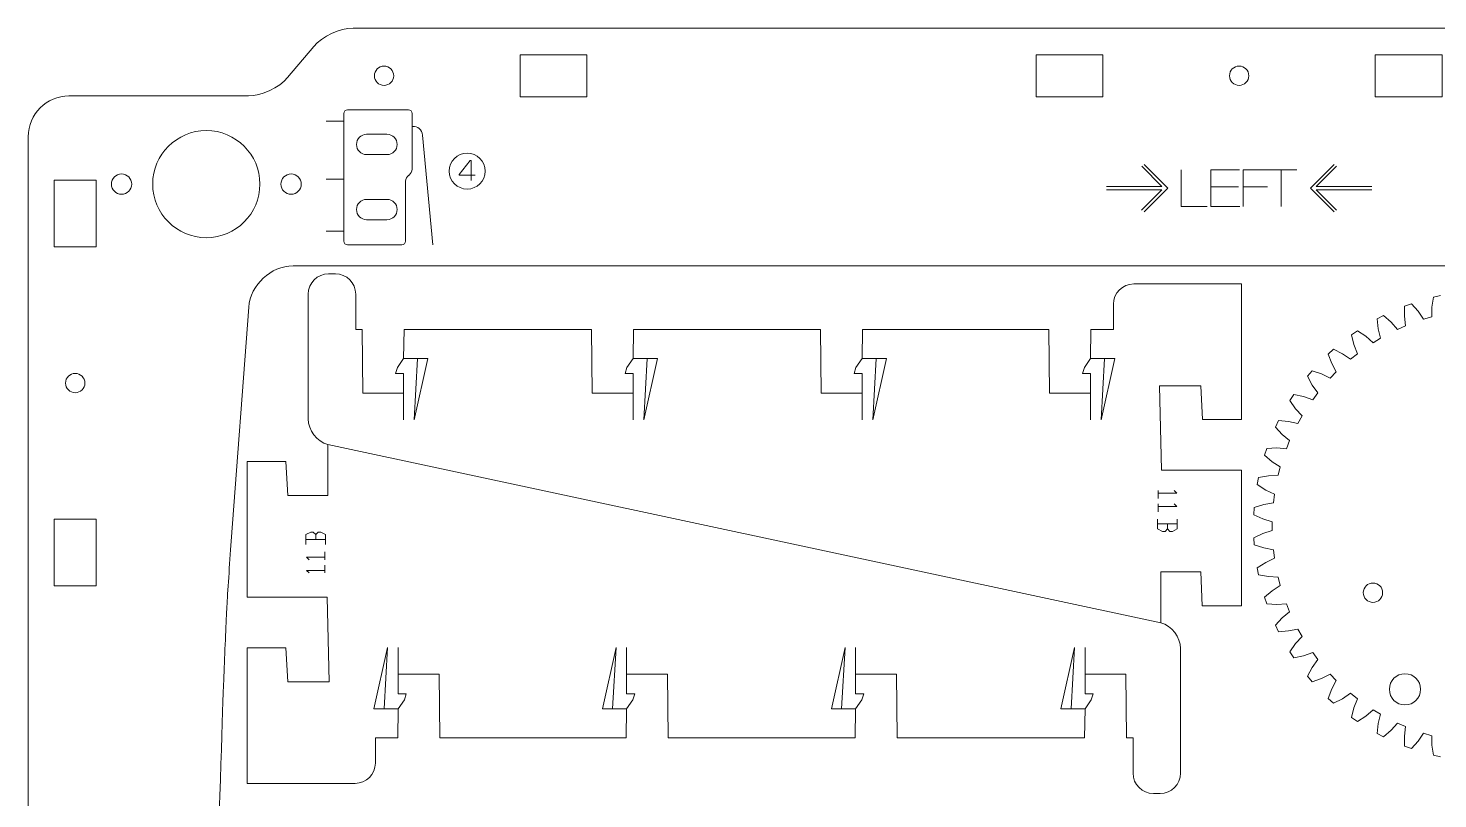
# Model space of a CAD drawing. Header units: inches. Extents: x 1 to 720, y -394 to -4.
# Drawn here: x 1.2 to 209, y -117.7 to -4 of the extents above; entities that cross this region are included whole.
import ezdxf

# ---------------------------------------------------------------- set-up
doc = ezdxf.new("R2010")
doc.units = ezdxf.units.IN
doc.header["$MEASUREMENT"] = 0
doc.layers.add('Layer 1', color=7, linetype='Continuous')

# ---------------------------------------------------------------- blocks, each defined once
blk = doc.blocks.new('block 183')
at = {"layer": 'Layer 1', "lineweight": 0}
blk.add_lwpolyline([(73.7, -7.92), (83.55, -7.92), (83.55, -14.12), (73.7, -14.12), (73.7, -7.92)], dxfattribs=at)
blk = doc.blocks.new('block 184')
at = {"layer": 'Layer 1', "lineweight": 0}
blk.add_open_spline([(53.63, -9.6), (54.42, -9.6), (55.06, -10.24), (55.06, -11.03), (55.06, -11.81), (54.42, -12.45), (53.63, -12.45), (52.84, -12.45), (52.21, -11.81), (52.21, -11.03), (52.21, -10.24), (52.84, -9.6), (53.63, -9.6)], degree=3, knots=[0, 0, 0, 0, 1, 1, 1, 2, 2, 2, 3, 3, 3, 4, 4, 4, 4], dxfattribs=at)
blk = doc.blocks.new('block 182')
at = {"layer": 'Layer 1'}
for name in ['block 183', 'block 184']:
    blk.add_blockref(name, (0, 0), dxfattribs=at)
blk = doc.blocks.new('block 190')
at = {"layer": 'Layer 1', "lineweight": 0}
blk.add_lwpolyline([(159.63, -14.12), (149.78, -14.12), (149.78, -7.92), (159.63, -7.92), (159.63, -14.12)], dxfattribs=at)
blk = doc.blocks.new('block 191')
at = {"layer": 'Layer 1', "lineweight": 0}
blk.add_lwpolyline([(209.63, -14.12), (199.78, -14.12), (199.78, -7.92), (209.63, -7.92), (209.63, -14.12)], dxfattribs=at)
blk = doc.blocks.new('block 189')
at = {"layer": 'Layer 1'}
for name in ['block 190', 'block 191']:
    blk.add_blockref(name, (0, 0), dxfattribs=at)
blk = doc.blocks.new('block 192')
at = {"layer": 'Layer 1', "lineweight": 0}
blk.add_open_spline([(179.7, -12.45), (178.92, -12.45), (178.28, -11.81), (178.28, -11.02), (178.28, -10.23), (178.92, -9.6), (179.7, -9.6), (180.49, -9.6), (181.13, -10.23), (181.13, -11.02), (181.13, -11.81), (180.49, -12.45), (179.7, -12.45)], degree=3, knots=[0, 0, 0, 0, 1, 1, 1, 2, 2, 2, 3, 3, 3, 4, 4, 4, 4], dxfattribs=at)
blk = doc.blocks.new('block 188')
at = {"layer": 'Layer 1'}
for name in ['block 189', 'block 192']:
    blk.add_blockref(name, (0, 0), dxfattribs=at)
blk = doc.blocks.new('block 213')
at = {"layer": 'Layer 1', "lineweight": 0}
blk.add_lwpolyline([(5, -36.28), (5, -26.43), (11.2, -26.43), (11.2, -36.28), (5, -36.28)], dxfattribs=at)
blk = doc.blocks.new('block 214')
at = {"layer": 'Layer 1', "lineweight": 0}
blk.add_lwpolyline([(5, -86.28), (5, -76.43), (11.2, -76.43), (11.2, -86.28), (5, -86.28)], dxfattribs=at)
blk = doc.blocks.new('block 212')
at = {"layer": 'Layer 1'}
for name in ['block 213', 'block 214']:
    blk.add_blockref(name, (0, 0), dxfattribs=at)
blk = doc.blocks.new('block 215')
at = {"layer": 'Layer 1', "lineweight": 0}
blk.add_open_spline([(6.68, -56.36), (6.68, -55.57), (7.32, -54.93), (8.1, -54.93), (8.89, -54.93), (9.53, -55.57), (9.53, -56.36), (9.53, -57.15), (8.89, -57.78), (8.1, -57.78), (7.32, -57.78), (6.68, -57.15), (6.68, -56.36)], degree=3, knots=[0, 0, 0, 0, 1, 1, 1, 2, 2, 2, 3, 3, 3, 4, 4, 4, 4], dxfattribs=at)
blk = doc.blocks.new('block 211')
at = {"layer": 'Layer 1'}
for name in ['block 212', 'block 215']:
    blk.add_blockref(name, (0, 0), dxfattribs=at)
blk = doc.blocks.new('block 237')
at = {"layer": 'Layer 1', "lineweight": 0}
for points in [[(175.01, -30.33), (171.18, -30.33), (171.18, -24.89)], [(179.82, -30.33), (175.53, -30.33), (175.53, -24.89), (179.77, -24.89)], [(180.29, -30.33), (180.29, -24.89), (184.11, -24.89)], [(183.52, -24.89), (188.22, -24.89)], [(185.88, -30.33), (185.88, -24.89)], [(175.53, -27.42), (179.59, -27.42)], [(180.29, -27.42), (183.89, -27.42)]]:
    blk.add_lwpolyline(points, dxfattribs=at)
blk = doc.blocks.new('block 238')
at = {"layer": 'Layer 1', "lineweight": 0}
for points in [[(165.34, -24.37), (168.32, -27.36), (160.15, -27.36)], [(160.15, -27.86), (168.33, -27.86), (165.33, -30.86)]]:
    blk.add_lwpolyline(points, dxfattribs=at)
blk = doc.blocks.new('block 240')
at = {"layer": 'Layer 1', "lineweight": 0}
for points in [[(199.25, -27.36), (191.08, -27.36), (194.08, -24.36)], [(194.07, -30.85), (191.08, -27.86), (199.25, -27.86)]]:
    blk.add_lwpolyline(points, dxfattribs=at)
blk = doc.blocks.new('block 239')
at = {"layer": 'Layer 1', "lineweight": 0}
blk.add_lwpolyline([(193.69, -31.09), (190.22, -27.61), (193.69, -24.13)], dxfattribs=at)
at = {"layer": 'Layer 1'}
blk.add_blockref('block 240', (0, 0), dxfattribs=at)
blk = doc.blocks.new('block 236')
at = {"layer": 'Layer 1', "lineweight": 0}
blk.add_lwpolyline([(165.71, -24.13), (169.18, -27.61), (165.71, -31.09)], dxfattribs=at)
at = {"layer": 'Layer 1'}
for name in ['block 238', 'block 237', 'block 239']:
    blk.add_blockref(name, (0, 0), dxfattribs=at)
blk = doc.blocks.new('block 244')
at = {"layer": 'Layer 1', "lineweight": 0}
blk.add_open_spline([(57.83, -18.49), (58.61, -18.41), (59.24, -18.99), (59.32, -19.78), (59.32, -19.78), (60.85, -35.97), (60.85, -35.97)], degree=3, knots=[0, 0, 0, 0, 1, 1, 1, 2, 2, 2, 2], dxfattribs=at)
blk = doc.blocks.new('block 243')
at = {"layer": 'Layer 1', "lineweight": 0}
for points in [[(47.71, -17.74), (45.1, -17.74)], [(47.71, -26.3), (45.1, -26.3)], [(47.71, -33.96), (45.1, -33.96)]]:
    blk.add_lwpolyline(points, dxfattribs=at)
blk.add_open_spline([(56.24, -35.97), (56.55, -35.97), (56.81, -35.72), (56.81, -35.4), (56.81, -35.4), (56.81, -26.59), (56.81, -26.59), (56.81, -26.27), (57.02, -25.88), (57.27, -25.7), (57.27, -25.7), (57.32, -25.67), (57.32, -25.67), (57.58, -25.49), (57.79, -25.09), (57.79, -24.78), (57.79, -24.78), (57.79, -16.61), (57.79, -16.61), (57.79, -16.3), (57.53, -16.04), (57.22, -16.04), (57.22, -16.04), (48.27, -16.04), (48.27, -16.04), (47.96, -16.04), (47.71, -16.3), (47.71, -16.61), (47.71, -16.61), (47.71, -35.4), (47.71, -35.4), (47.71, -35.72), (47.96, -35.97), (48.27, -35.97), (48.27, -35.97), (56.24, -35.97), (56.24, -35.97)], degree=3, knots=[0, 0, 0, 0, 1, 1, 1, 2, 2, 2, 3, 3, 3, 4, 4, 4, 5, 5, 5, 6, 6, 6, 7, 7, 7, 8, 8, 8, 9, 9, 9, 10, 10, 10, 11, 11, 11, 12, 12, 12, 12], dxfattribs=at)
at = {"layer": 'Layer 1'}
blk.add_blockref('block 244', (0, 0), dxfattribs=at)
blk = doc.blocks.new('block 249')
at = {"layer": 'Layer 1', "lineweight": 0}
for points in [[(66.46, -25.69), (64.71, -25.69), (64.71, -25.57), (66.35, -23.5), (66.46, -23.5), (66.46, -25.69)], [(67.07, -25.69), (66.46, -25.69), (66.46, -26.48)]]:
    blk.add_lwpolyline(points, dxfattribs=at)
blk = doc.blocks.new('block 258')
at = {"layer": 'Layer 1', "lineweight": 0}
for points in [[(170.11, -72.21), (170.5, -72.6), (167.78, -72.6)], [(167.78, -72.21), (167.78, -73.38)]]:
    blk.add_lwpolyline(points, dxfattribs=at)
blk = doc.blocks.new('block 259')
at = {"layer": 'Layer 1', "lineweight": 0}
for points in [[(170.11, -74.16), (170.5, -74.55), (167.78, -74.55)], [(167.78, -74.16), (167.78, -75.33)]]:
    blk.add_lwpolyline(points, dxfattribs=at)
blk = doc.blocks.new('block 257')
at = {"layer": 'Layer 1'}
for name in ['block 258', 'block 259']:
    blk.add_blockref(name, (0, 0), dxfattribs=at)
blk = doc.blocks.new('block 261')
at = {"layer": 'Layer 1', "lineweight": 0}
for points in [[(167.69, -76.41), (167.69, -77.86), (168.41, -78.23), (168.78, -78.23), (169.14, -77.86), (169.14, -77.14)], [(169.14, -77.86), (169.5, -78.23), (169.86, -78.23), (170.59, -77.86), (170.59, -76.41)], [(170.59, -77.14), (167.69, -77.14)]]:
    blk.add_lwpolyline(points, dxfattribs=at)
blk = doc.blocks.new('block 260')
at = {"layer": 'Layer 1'}
blk.add_blockref('block 261', (0, 0), dxfattribs=at)
blk = doc.blocks.new('block 256')
at = {"layer": 'Layer 1'}
for name in ['block 257', 'block 260']:
    blk.add_blockref(name, (0, 0), dxfattribs=at)
blk = doc.blocks.new('block 264')
at = {"layer": 'Layer 1', "lineweight": 0}
for points in [[(42.6, -84.36), (42.22, -83.98), (44.93, -83.98)], [(44.93, -84.36), (44.93, -83.2)]]:
    blk.add_lwpolyline(points, dxfattribs=at)
blk = doc.blocks.new('block 265')
at = {"layer": 'Layer 1', "lineweight": 0}
for points in [[(42.6, -82.41), (42.22, -82.03), (44.93, -82.03)], [(44.93, -82.41), (44.93, -81.25)]]:
    blk.add_lwpolyline(points, dxfattribs=at)
blk = doc.blocks.new('block 263')
at = {"layer": 'Layer 1'}
for name in ['block 265', 'block 264']:
    blk.add_blockref(name, (0, 0), dxfattribs=at)
blk = doc.blocks.new('block 267')
at = {"layer": 'Layer 1', "lineweight": 0}
for points in [[(43.57, -78.71), (43.21, -78.35), (42.85, -78.35), (42.12, -78.71), (42.12, -80.16)], [(45.02, -80.16), (45.02, -78.71), (44.3, -78.35), (43.94, -78.35), (43.57, -78.71), (43.57, -79.44)], [(42.12, -79.44), (45.02, -79.44)]]:
    blk.add_lwpolyline(points, dxfattribs=at)
blk = doc.blocks.new('block 266')
at = {"layer": 'Layer 1'}
blk.add_blockref('block 267', (0, 0), dxfattribs=at)
blk = doc.blocks.new('block 262')
at = {"layer": 'Layer 1'}
for name in ['block 266', 'block 263']:
    blk.add_blockref(name, (0, 0), dxfattribs=at)
blk = doc.blocks.new('block 312')
at = {"layer": 'Layer 1', "lineweight": 0}
blk.add_open_spline([(200.86, -87.28), (200.86, -88.07), (200.22, -88.7), (199.43, -88.7), (198.65, -88.7), (198.01, -88.06), (198.01, -87.27), (198.02, -86.48), (198.66, -85.85), (199.44, -85.85), (200.23, -85.85), (200.87, -86.49), (200.86, -87.28)], degree=3, knots=[0, 0, 0, 0, 1, 1, 1, 2, 2, 2, 3, 3, 3, 4, 4, 4, 4], dxfattribs=at)
blk = doc.blocks.new('block 313')
at = {"layer": 'Layer 1', "lineweight": 0}
blk.add_open_spline([(235.5, -87.28), (235.5, -88.07), (234.86, -88.7), (234.08, -88.7), (233.29, -88.7), (232.65, -88.06), (232.65, -87.27), (232.66, -86.48), (233.3, -85.85), (234.08, -85.85), (234.87, -85.85), (235.51, -86.49), (235.5, -87.28)], degree=3, knots=[0, 0, 0, 0, 1, 1, 1, 2, 2, 2, 3, 3, 3, 4, 4, 4, 4], dxfattribs=at)
blk = doc.blocks.new('block 314')
at = {"layer": 'Layer 1', "lineweight": 0}
blk.add_open_spline([(218.18, -57.28), (218.18, -58.06), (217.54, -58.7), (216.76, -58.7), (215.97, -58.7), (215.33, -58.06), (215.33, -57.27), (215.34, -56.48), (215.98, -55.85), (216.76, -55.85), (217.55, -55.85), (218.19, -56.49), (218.18, -57.28)], degree=3, knots=[0, 0, 0, 0, 1, 1, 1, 2, 2, 2, 3, 3, 3, 4, 4, 4, 4], dxfattribs=at)
blk = doc.blocks.new('block 311')
at = {"layer": 'Layer 1'}
for name in ['block 314', 'block 312', 'block 313']:
    blk.add_blockref(name, (0, 0), dxfattribs=at)
blk = doc.blocks.new('block 176')
at = {"layer": 'Layer 1', "lineweight": 0}
for points in [[(209.38, -111.49), (208.36, -111.25), (208.13, -109.79), (208.1, -108.37), (206.88, -108.01), (206.08, -109.18), (205.09, -110.28), (204.1, -109.92), (204.07, -108.44), (204.22, -107.03), (203.05, -106.51), (202.11, -107.57), (200.99, -108.54), (200.06, -108.05), (200.21, -106.58), (200.54, -105.2), (199.45, -104.54), (198.38, -105.47), (197.15, -106.29), (196.28, -105.69), (196.62, -104.25), (197.13, -102.92), (196.13, -102.12), (194.95, -102.91), (193.62, -103.57), (192.84, -102.86), (193.36, -101.47), (194.03, -100.22), (193.14, -99.3), (191.87, -99.93), (190.47, -100.41), (189.79, -99.61), (190.48, -98.3), (191.31, -97.15), (190.55, -96.12), (189.2, -96.59), (187.75, -96.88), (187.18, -96), (188.03, -94.79), (189, -93.75), (188.37, -92.64), (186.98, -92.92), (185.51, -93.03), (185.05, -92.08), (186.05, -90.99), (187.15, -90.09), (186.67, -88.9), (185.25, -89.01), (183.77, -88.93), (183.44, -87.92), (184.58, -86.98), (185.77, -86.21), (185.45, -84.98), (184.03, -84.9), (182.58, -84.63), (182.37, -83.6), (183.62, -82.8), (184.91, -82.2), (184.75, -80.93), (183.35, -80.68), (181.94, -80.22), (181.87, -79.17), (183.21, -78.54), (184.56, -78.11), (184.56, -76.83), (183.21, -76.4), (181.87, -75.77), (181.94, -74.71), (183.35, -74.26), (184.75, -74), (184.91, -72.74), (183.62, -72.14), (182.37, -71.34), (182.58, -70.3), (184.03, -70.03), (185.45, -69.96), (185.77, -68.72), (184.58, -67.96), (183.44, -67.01), (183.77, -66.01), (185.25, -65.93), (186.67, -66.04), (187.15, -64.85), (186.05, -63.94), (185.05, -62.86), (185.51, -61.9), (186.98, -62.01), (188.37, -62.3), (189, -61.19), (188.03, -60.15), (187.18, -58.94), (187.75, -58.06), (189.2, -58.35), (190.55, -58.81), (191.31, -57.79), (190.48, -56.64), (189.79, -55.33), (190.47, -54.53), (191.87, -55), (193.14, -55.64), (194.03, -54.72), (193.36, -53.47), (192.84, -52.08), (193.62, -51.37), (194.95, -52.03), (196.13, -52.81), (197.13, -52.02), (196.62, -50.69), (196.28, -49.25), (197.15, -48.65), (198.38, -49.46), (199.45, -50.4), (200.54, -49.74), (200.21, -48.35), (200.06, -46.88), (200.99, -46.39), (202.11, -47.36), (203.05, -48.43), (204.22, -47.91), (204.07, -46.5), (204.1, -45.02), (205.09, -44.65), (206.08, -45.76), (206.88, -46.93), (208.1, -46.57), (208.13, -45.15), (208.36, -43.68), (209.38, -43.45)], [(90.33, -57.83), (84.33, -57.83), (84.23, -48.44), (56.6, -48.44), (56.52, -52.73)], [(124.09, -57.83), (118.09, -57.83), (117.99, -48.44), (90.43, -48.44), (90.36, -52.73)], [(157.74, -57.83), (151.74, -57.83), (151.64, -48.44), (124.19, -48.44), (124.13, -52.73)], [(56.52, -61.77), (56.52, -54.93), (55.32, -54.93), (55.61, -54.04), (56.52, -52.73), (58.58, -52.73), (58.08, -61.77), (60.09, -52.73)], [(58.58, -52.73), (60.09, -52.73)], [(90.36, -61.77), (90.36, -54.93), (89.16, -54.93), (89.45, -54.04), (90.36, -52.73), (92.42, -52.73), (91.92, -61.77), (93.93, -52.73)], [(92.42, -52.73), (93.93, -52.73)], [(124.13, -61.77), (124.13, -54.93), (122.93, -54.93), (123.21, -54.04), (124.13, -52.73), (126.18, -52.73), (125.68, -61.77), (127.7, -52.73)], [(126.18, -52.73), (127.7, -52.73)], [(157.81, -61.77), (157.81, -54.93), (156.61, -54.93), (156.89, -54.04), (157.81, -52.73), (159.86, -52.73), (159.36, -61.77), (161.38, -52.73)], [(159.86, -52.73), (161.38, -52.73)], [(55.71, -95.37), (55.71, -102.21), (56.91, -102.21), (56.63, -103.09), (55.71, -104.41), (53.66, -104.41), (54.16, -95.37), (52.14, -104.41)], [(89.39, -95.37), (89.39, -102.21), (90.59, -102.21), (90.31, -103.09), (89.4, -104.41), (87.34, -104.41), (87.84, -95.37), (85.82, -104.41)], [(123.16, -95.37), (123.16, -102.21), (124.36, -102.21), (124.07, -103.09), (123.16, -104.41), (121.1, -104.41), (121.6, -95.37), (119.59, -104.41)], [(157, -95.37), (157, -102.21), (158.2, -102.21), (157.91, -103.09), (157, -104.41), (154.94, -104.41), (155.44, -95.37), (153.43, -104.41)], [(55.78, -99.31), (61.78, -99.31), (61.88, -108.7), (89.33, -108.7), (89.4, -104.41)], [(89.43, -99.31), (95.43, -99.31), (95.53, -108.7), (123.09, -108.7), (123.16, -104.41)], [(123.19, -99.31), (129.19, -99.31), (129.29, -108.7), (156.92, -108.7), (157, -104.41)], [(53.66, -104.41), (52.14, -104.41)], [(87.34, -104.41), (85.82, -104.41)], [(121.1, -104.41), (119.59, -104.41)], [(154.94, -104.41), (153.43, -104.41)]]:
    blk.add_lwpolyline(points, dxfattribs=at)
for points, knots in [([(325.81, -14.01), (323.87, -14.01), (321.26, -12.79), (320.02, -11.3), (320.02, -11.3), (316.16, -6.71), (316.16, -6.71), (314.92, -5.22), (312.31, -4.01), (310.37, -4.01), (310.37, -4.01), (49.07, -4.01), (49.07, -4.01), (47.13, -4.01), (44.52, -5.22), (43.27, -6.71), (43.27, -6.71), (39.42, -11.3), (39.42, -11.3), (38.17, -12.79), (35.57, -14.01), (33.63, -14.01), (33.63, -14.01), (7.17, -14.01), (7.17, -14.01), (3.87, -14.01), (1.17, -16.71), (1.17, -20.01), (1.17, -20.01), (1.17, -386.03), (1.17, -386.03), (1.17, -389.33), (3.87, -392.03), (7.17, -392.03), (7.17, -392.03), (33.63, -392.03), (33.63, -392.03), (35.57, -392.03), (38.17, -390.81), (39.42, -389.33), (39.42, -389.33), (43.27, -384.73), (43.27, -384.73), (44.52, -383.25), (47.13, -382.03), (49.07, -382.03), (49.07, -382.03), (310.37, -382.03), (310.37, -382.03), (312.31, -382.03), (314.92, -383.25), (316.16, -384.73), (316.16, -384.73), (320.02, -389.33), (320.02, -389.33), (321.26, -390.81), (323.87, -392.03), (325.81, -392.03), (325.81, -392.03), (352.26, -392.03), (352.26, -392.03), (355.56, -392.03), (358.26, -389.33), (358.26, -386.03), (358.26, -386.03), (358.27, -20.01), (358.27, -20.01), (358.27, -16.71), (355.57, -14.01), (352.27, -14.01), (352.27, -14.01), (325.81, -14.01), (325.81, -14.01)], [0, 0, 0, 0, 1, 1, 1, 2, 2, 2, 3, 3, 3, 4, 4, 4, 5, 5, 5, 6, 6, 6, 7, 7, 7, 8, 8, 8, 9, 9, 9, 10, 10, 10, 11, 11, 11, 12, 12, 12, 13, 13, 13, 14, 14, 14, 15, 15, 15, 16, 16, 16, 17, 17, 17, 18, 18, 18, 19, 19, 19, 20, 20, 20, 21, 21, 21, 22, 22, 22, 23, 23, 23, 24, 24, 24, 24]), ([(27.43, -34.91), (31.8, -34.91), (35.33, -31.37), (35.33, -27.01), (35.33, -22.64), (31.8, -19.11), (27.43, -19.11), (23.07, -19.11), (19.53, -22.64), (19.53, -27.01), (19.53, -31.37), (23.07, -34.91), (27.43, -34.91)], [0, 0, 0, 0, 1, 1, 1, 2, 2, 2, 3, 3, 3, 4, 4, 4, 4]), ([(54.07, -22.66), (54.9, -22.66), (55.57, -21.99), (55.57, -21.16), (55.57, -20.33), (54.9, -19.66), (54.07, -19.66), (54.07, -19.66), (51.07, -19.66), (51.07, -19.66), (50.25, -19.66), (49.57, -20.33), (49.57, -21.16), (49.57, -21.99), (50.25, -22.66), (51.07, -22.66), (51.07, -22.66), (54.07, -22.66), (54.07, -22.66)], [0, 0, 0, 0, 1, 1, 1, 2, 2, 2, 3, 3, 3, 4, 4, 4, 5, 5, 5, 6, 6, 6, 6]), ([(68.55, -25.09), (68.55, -26.55), (67.36, -27.74), (65.89, -27.74), (64.42, -27.74), (63.23, -26.55), (63.23, -25.09), (63.23, -23.62), (64.42, -22.43), (65.89, -22.43), (67.36, -22.43), (68.55, -23.62), (68.55, -25.09)], [0, 0, 0, 0, 1, 1, 1, 2, 2, 2, 3, 3, 3, 4, 4, 4, 4]), ([(14.93, -28.51), (15.76, -28.51), (16.43, -27.84), (16.43, -27.01), (16.43, -26.18), (15.76, -25.51), (14.93, -25.51), (14.11, -25.51), (13.43, -26.18), (13.43, -27.01), (13.43, -27.84), (14.11, -28.51), (14.93, -28.51)], [0, 0, 0, 0, 1, 1, 1, 2, 2, 2, 3, 3, 3, 4, 4, 4, 4]), ([(39.93, -28.51), (40.76, -28.51), (41.43, -27.84), (41.43, -27.01), (41.43, -26.18), (40.76, -25.51), (39.93, -25.51), (39.11, -25.51), (38.43, -26.18), (38.43, -27.01), (38.43, -27.84), (39.11, -28.51), (39.93, -28.51)], [0, 0, 0, 0, 1, 1, 1, 2, 2, 2, 3, 3, 3, 4, 4, 4, 4]), ([(54.07, -32.26), (54.9, -32.26), (55.57, -31.59), (55.57, -30.76), (55.57, -29.93), (54.9, -29.26), (54.07, -29.26), (54.07, -29.26), (51.07, -29.26), (51.07, -29.26), (50.25, -29.26), (49.57, -29.93), (49.57, -30.76), (49.57, -31.59), (50.25, -32.26), (51.07, -32.26), (51.07, -32.26), (54.07, -32.26), (54.07, -32.26)], [0, 0, 0, 0, 1, 1, 1, 2, 2, 2, 3, 3, 3, 4, 4, 4, 5, 5, 5, 6, 6, 6, 6]), ([(305.02, -107.03), (305.02, -107.03), (305.02, -288.08), (305.02, -288.08), (305.02, -291.39), (302.33, -294.08), (299.02, -294.08), (299.02, -294.08), (40.22, -294.08), (40.22, -294.08), (40.22, -294.08), (40.14, -294.02), (40.14, -294.02), (36.9, -293.42), (33.98, -290.19), (33.67, -286.84), (33.67, -286.84), (28.32, -229.85), (28.32, -170.08), (28.32, -145.04), (30.05, -98.94), (30.05, -98.94), (30.18, -95.57), (30.37, -91.24), (30.47, -89.3), (30.57, -87.36), (30.86, -83.03), (31.11, -79.67), (31.11, -79.67), (33.68, -45.18), (33.68, -45.18), (33.98, -41.82), (36.92, -39.08), (40.22, -39.08), (40.22, -39.08), (299.02, -39.08), (299.02, -39.08), (302.33, -39.08), (305.02, -41.77), (305.02, -45.08), (305.02, -45.08), (305.02, -107.03), (305.02, -107.03)], [0, 0, 0, 0, 1, 1, 1, 2, 2, 2, 3, 3, 3, 4, 4, 4, 5, 5, 5, 6, 6, 6, 7, 7, 7, 8, 8, 8, 9, 9, 9, 10, 10, 10, 11, 11, 11, 12, 12, 12, 13, 13, 13, 14, 14, 14, 14]), ([(56.5, -57.83), (56.5, -57.83), (50.5, -57.83), (50.5, -57.83), (50.5, -57.83), (50.4, -48.44), (50.4, -48.44), (50.4, -48.44), (49.46, -48.44), (49.46, -48.44), (49.46, -48.44), (49.46, -43.24), (49.46, -43.24), (49.46, -41.59), (48.11, -40.24), (46.46, -40.24), (46.46, -40.24), (45.46, -40.24), (45.46, -40.24), (43.81, -40.24), (42.46, -41.59), (42.46, -43.24), (42.46, -43.24), (42.46, -43.94), (42.46, -43.94), (42.46, -45.59), (42.46, -49.79), (42.46, -51.44), (42.46, -51.44), (42.46, -52.14), (42.46, -52.14), (42.46, -53.79), (42.46, -56.49), (42.46, -58.14), (42.46, -58.14), (42.46, -61.63), (42.46, -61.63), (42.46, -63.28), (43.76, -64.99), (45.35, -65.42), (45.35, -65.42), (168.16, -91.71), (168.16, -91.71), (168.16, -91.71), (168.16, -84.22), (168.16, -84.22), (168.16, -84.22), (174.06, -84.22), (174.06, -84.22), (174.06, -84.22), (174.25, -89.22), (174.25, -89.22), (174.25, -89.22), (180.06, -89.22), (180.06, -89.22), (180.06, -89.22), (180.06, -69.22), (180.06, -69.22), (180.06, -69.22), (174.06, -69.22), (174.06, -69.22), (174.06, -69.22), (168.26, -69.22), (168.26, -69.22), (168.26, -69.22), (167.96, -56.74), (167.96, -56.74), (167.96, -56.74), (174.06, -56.74), (174.06, -56.74), (174.06, -56.74), (174.3, -61.74), (174.3, -61.74), (174.3, -61.74), (180.06, -61.74), (180.06, -61.74), (180.06, -61.74), (180.06, -41.74), (180.06, -41.74), (180.06, -41.74), (174.06, -41.74), (174.06, -41.74), (174.06, -41.74), (168.16, -41.74), (168.16, -41.74), (168.16, -41.74), (168.06, -41.74), (168.06, -41.74), (168.06, -41.74), (164.16, -41.74), (164.16, -41.74), (162.51, -41.74), (161.16, -43.09), (161.16, -44.74), (161.16, -44.74), (161.16, -48.44), (161.16, -48.44), (161.16, -48.44), (157.84, -48.44), (157.84, -48.44), (157.84, -48.44), (157.81, -52.73), (157.81, -52.73)], [0, 0, 0, 0, 1, 1, 1, 2, 2, 2, 3, 3, 3, 4, 4, 4, 5, 5, 5, 6, 6, 6, 7, 7, 7, 8, 8, 8, 9, 9, 9, 10, 10, 10, 11, 11, 11, 12, 12, 12, 13, 13, 13, 14, 14, 14, 15, 15, 15, 16, 16, 16, 17, 17, 17, 18, 18, 18, 19, 19, 19, 20, 20, 20, 21, 21, 21, 22, 22, 22, 23, 23, 23, 24, 24, 24, 25, 25, 25, 26, 26, 26, 27, 27, 27, 28, 28, 28, 29, 29, 29, 30, 30, 30, 31, 31, 31, 32, 32, 32, 33, 33, 33, 34, 34, 34, 34]), ([(45.36, -65.43), (45.36, -65.43), (45.36, -72.92), (45.36, -72.92), (45.36, -72.92), (39.46, -72.92), (39.46, -72.92), (39.46, -72.92), (39.17, -67.92), (39.17, -67.92), (39.17, -67.92), (33.46, -67.92), (33.46, -67.92), (33.46, -67.92), (33.46, -87.92), (33.46, -87.92), (33.46, -87.92), (39.46, -87.92), (39.46, -87.92), (39.46, -87.92), (45.26, -87.92), (45.26, -87.92), (45.26, -87.92), (45.56, -100.4), (45.56, -100.4), (45.56, -100.4), (39.46, -100.4), (39.46, -100.4), (39.46, -100.4), (39.17, -95.4), (39.17, -95.4), (39.17, -95.4), (33.46, -95.4), (33.46, -95.4), (33.46, -95.4), (33.46, -115.4), (33.46, -115.4), (33.46, -115.4), (39.46, -115.4), (39.46, -115.4), (39.46, -115.4), (45.36, -115.4), (45.36, -115.4), (45.36, -115.4), (45.46, -115.4), (45.46, -115.4), (45.46, -115.4), (49.36, -115.4), (49.36, -115.4), (51.01, -115.4), (52.36, -114.05), (52.36, -112.4), (52.36, -112.4), (52.36, -108.7), (52.36, -108.7), (52.36, -108.7), (55.68, -108.7), (55.68, -108.7), (55.68, -108.7), (55.71, -104.41), (55.71, -104.41)], [0, 0, 0, 0, 1, 1, 1, 2, 2, 2, 3, 3, 3, 4, 4, 4, 5, 5, 5, 6, 6, 6, 7, 7, 7, 8, 8, 8, 9, 9, 9, 10, 10, 10, 11, 11, 11, 12, 12, 12, 13, 13, 13, 14, 14, 14, 15, 15, 15, 16, 16, 16, 17, 17, 17, 18, 18, 18, 19, 19, 19, 20, 20, 20, 20]), ([(157.02, -99.31), (157.02, -99.31), (163.02, -99.31), (163.02, -99.31), (163.02, -99.31), (163.12, -108.7), (163.12, -108.7), (163.12, -108.7), (164.06, -108.7), (164.06, -108.7), (164.06, -108.7), (164.06, -113.9), (164.06, -113.9), (164.06, -115.55), (165.41, -116.9), (167.06, -116.9), (167.06, -116.9), (168.06, -116.9), (168.06, -116.9), (169.71, -116.9), (171.06, -115.55), (171.06, -113.9), (171.06, -113.9), (171.06, -113.2), (171.06, -113.2), (171.06, -111.55), (171.06, -107.35), (171.06, -105.7), (171.06, -105.7), (171.06, -105), (171.06, -105), (171.06, -103.35), (171.06, -100.65), (171.06, -99), (171.06, -99), (171.06, -95.51), (171.06, -95.51), (171.06, -93.86), (169.76, -92.15), (168.17, -91.72)], [0, 0, 0, 0, 1, 1, 1, 2, 2, 2, 3, 3, 3, 4, 4, 4, 5, 5, 5, 6, 6, 6, 7, 7, 7, 8, 8, 8, 9, 9, 9, 10, 10, 10, 11, 11, 11, 12, 12, 12, 13, 13, 13, 13]), ([(206.45, -101.53), (206.45, -102.8), (205.42, -103.83), (204.15, -103.83), (202.88, -103.83), (201.85, -102.8), (201.85, -101.53), (201.85, -100.26), (202.88, -99.23), (204.15, -99.23), (205.42, -99.23), (206.45, -100.26), (206.45, -101.53)], [0, 0, 0, 0, 1, 1, 1, 2, 2, 2, 3, 3, 3, 4, 4, 4, 4])]:
    blk.add_open_spline(points, degree=3, knots=knots, dxfattribs=at)
at = {"layer": 'Layer 1'}
for name in ['block 182', 'block 188', 'block 243', 'block 249', 'block 236', 'block 211', 'block 311', 'block 256', 'block 262']:
    blk.add_blockref(name, (0, 0), dxfattribs=at)

msp = doc.modelspace()

# ---------------------------------------------------------------- block references
at = {"layer": 'Layer 1'}
msp.add_blockref('block 176', (0, 0), dxfattribs=at)

doc.saveas('drawing.dxf')
